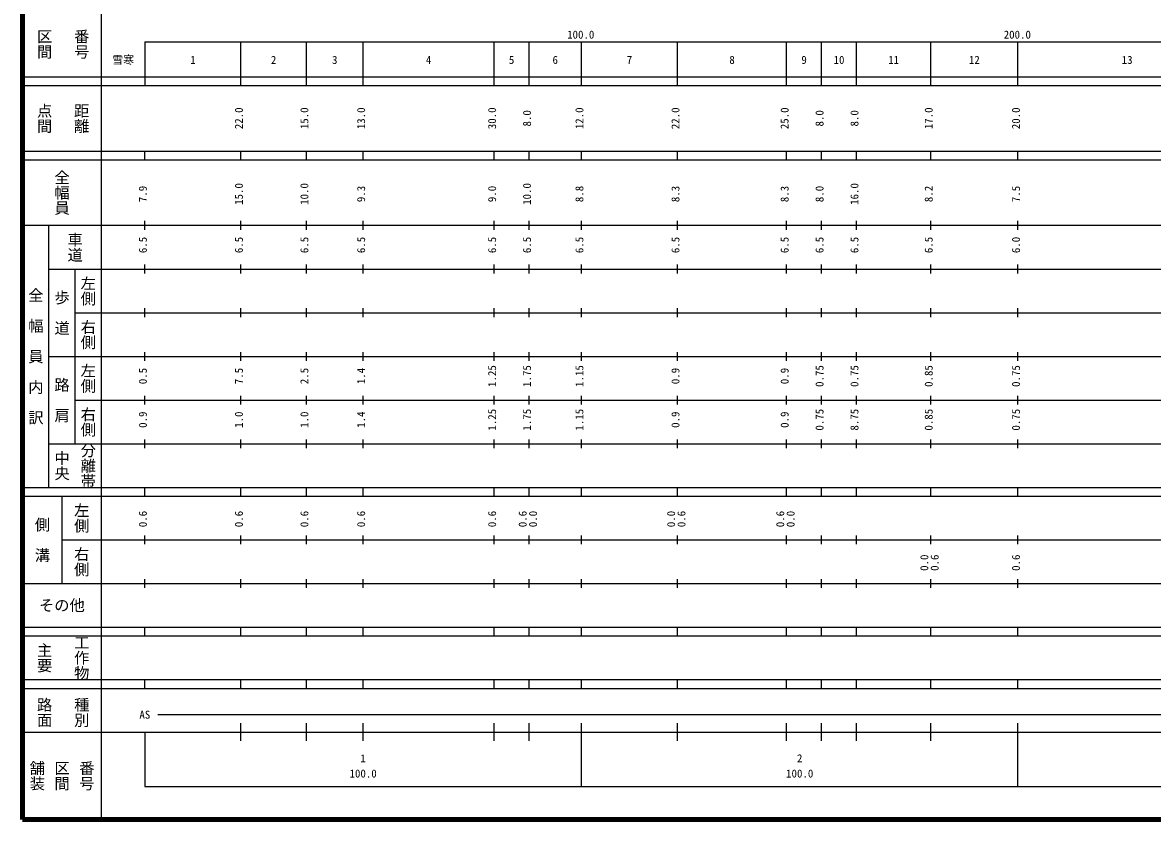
# Model space of a CAD drawing. Units: millimetres on the paper, enlarged 1000 times. Extents: x 40000 to 680000, y 20000 to 380000.
# Drawn here: x 40000 to 298786, y 20000 to 202409 of the extents above; entities that cross this region are included whole.
import ezdxf
from ezdxf.enums import TextEntityAlignment as Align

# ---------------------------------------------------------------- set-up
doc = ezdxf.new("R2010")
doc.units = ezdxf.units.MM
doc.header["$LTSCALE"] = 1000
doc.layers.add('M-TTL', color=2, linetype='Continuous', lineweight=140)
doc.layers.add('M-TTL-BAND', color=7, linetype='Continuous', lineweight=25)
doc.styles.add('@ＭＳ ゴシック', font='')
doc.styles.add('ＭＳ ゴシック', font='')
doc.styles.get('@ＭＳ ゴシック').set_extended_font_data('@MS Gothic')
doc.styles.get('ＭＳ ゴシック').set_extended_font_data('MS Gothic')

msp = doc.modelspace()

# ---------------------------------------------------------------- linework, layer by layer
at = {"layer": 'M-TTL'}
for p, q in [((40000, 380000), (40000, 20000)), ((40000, 20000), (680000, 20000))]:
    msp.add_line(p, q, dxfattribs=at)
at = {"layer": 'M-TTL-BAND'}
for p, q in [((58000, 370000), (58000, 20000)), ((68000, 198000), (579000, 198000)), ((68000, 198000), (68000, 188000)), ((90000, 188000), (90000, 198000)), ((105000, 188000), (105000, 198000)), ((118000, 188000), (118000, 198000)), ((148000, 188000), (148000, 198000)), ((156000, 188000), (156000, 198000)), ((168000, 188000), (168000, 198000)), ((190000, 188000), (190000, 198000)), ((215000, 188000), (215000, 198000)), ((223000, 188000), (223000, 198000)), ((231000, 188000), (231000, 198000)), ((248000, 188000), (248000, 198000)), ((268000, 188000), (268000, 198000)), ((40000, 190000), (579000, 190000)), ((40000, 188000), (579000, 188000)), ((40000, 173000), (579000, 173000)), ((40000, 171000), (579000, 171000)), ((68000, 171000), (68000, 173000)), ((90000, 171000), (90000, 173000)), ((105000, 171000), (105000, 173000)), ((118000, 171000), (118000, 173000)), ((148000, 171000), (148000, 173000)), ((156000, 171000), (156000, 173000)), ((168000, 171000), (168000, 173000)), ((190000, 171000), (190000, 173000)), ((215000, 171000), (215000, 173000)), ((223000, 171000), (223000, 173000)), ((231000, 171000), (231000, 173000)), ((248000, 171000), (248000, 173000)), ((268000, 171000), (268000, 173000)), ((40000, 156000), (579000, 156000)), ((46000, 96000), (46000, 156000)), ((68000, 155000), (68000, 157000)), ((90000, 155000), (90000, 157000)), ((105000, 155000), (105000, 157000)), ((118000, 155000), (118000, 157000)), ((148000, 155000), (148000, 157000)), ((156000, 155000), (156000, 157000)), ((168000, 155000), (168000, 157000)), ((190000, 155000), (190000, 157000)), ((215000, 155000), (215000, 157000)), ((223000, 155000), (223000, 157000)), ((231000, 155000), (231000, 157000)), ((248000, 155000), (248000, 157000)), ((268000, 155000), (268000, 157000)), ((46000, 146000), (579000, 146000)), ((52000, 146000), (52000, 106000)), ((68000, 145000), (68000, 147000)), ((90000, 145000), (90000, 147000)), ((105000, 145000), (105000, 147000)), ((118000, 145000), (118000, 147000)), ((148000, 145000), (148000, 147000)), ((156000, 145000), (156000, 147000)), ((168000, 145000), (168000, 147000)), ((190000, 145000), (190000, 147000)), ((215000, 145000), (215000, 147000)), ((223000, 145000), (223000, 147000)), ((231000, 145000), (231000, 147000)), ((248000, 145000), (248000, 147000)), ((268000, 145000), (268000, 147000)), ((52000, 136000), (579000, 136000)), ((68000, 135000), (68000, 137000)), ((90000, 135000), (90000, 137000)), ((105000, 135000), (105000, 137000)), ((118000, 135000), (118000, 137000)), ((148000, 135000), (148000, 137000)), ((156000, 135000), (156000, 137000)), ((168000, 135000), (168000, 137000)), ((190000, 135000), (190000, 137000)), ((215000, 135000), (215000, 137000)), ((223000, 135000), (223000, 137000)), ((231000, 135000), (231000, 137000)), ((248000, 135000), (248000, 137000)), ((268000, 135000), (268000, 137000)), ((68000, 125000), (68000, 127000)), ((90000, 125000), (90000, 127000)), ((105000, 125000), (105000, 127000)), ((118000, 125000), (118000, 127000)), ((148000, 125000), (148000, 127000)), ((156000, 125000), (156000, 127000)), ((168000, 125000), (168000, 127000)), ((190000, 125000), (190000, 127000)), ((215000, 125000), (215000, 127000)), ((223000, 125000), (223000, 127000)), ((231000, 125000), (231000, 127000)), ((248000, 125000), (248000, 127000)), ((268000, 125000), (268000, 127000)), ((46000, 126000), (579000, 126000)), ((68000, 115000), (68000, 117000)), ((90000, 115000), (90000, 117000)), ((105000, 115000), (105000, 117000)), ((118000, 115000), (118000, 117000)), ((148000, 115000), (148000, 117000)), ((156000, 115000), (156000, 117000)), ((168000, 115000), (168000, 117000)), ((190000, 115000), (190000, 117000)), ((215000, 115000), (215000, 117000)), ((223000, 115000), (223000, 117000)), ((231000, 115000), (231000, 117000)), ((248000, 115000), (248000, 117000)), ((268000, 115000), (268000, 117000)), ((52000, 116000), (579000, 116000)), ((68000, 105000), (68000, 107000)), ((90000, 105000), (90000, 107000)), ((105000, 105000), (105000, 107000)), ((118000, 105000), (118000, 107000)), ((148000, 105000), (148000, 107000)), ((156000, 105000), (156000, 107000)), ((168000, 105000), (168000, 107000)), ((190000, 105000), (190000, 107000)), ((215000, 105000), (215000, 107000)), ((223000, 105000), (223000, 107000)), ((231000, 105000), (231000, 107000)), ((248000, 105000), (248000, 107000)), ((268000, 105000), (268000, 107000)), ((46000, 106000), (579000, 106000)), ((40000, 96000), (579000, 96000)), ((68000, 94000), (68000, 96000)), ((90000, 94000), (90000, 96000)), ((105000, 94000), (105000, 96000)), ((118000, 94000), (118000, 96000)), ((148000, 94000), (148000, 96000)), ((156000, 94000), (156000, 96000)), ((168000, 94000), (168000, 96000)), ((190000, 94000), (190000, 96000)), ((215000, 94000), (215000, 96000)), ((223000, 94000), (223000, 96000)), ((231000, 94000), (231000, 96000)), ((248000, 94000), (248000, 96000)), ((268000, 94000), (268000, 96000)), ((40000, 94000), (579000, 94000)), ((49000, 94000), (49000, 74000)), ((49000, 84000), (579000, 84000)), ((68000, 83000), (68000, 85000)), ((90000, 83000), (90000, 85000)), ((105000, 83000), (105000, 85000)), ((118000, 83000), (118000, 85000)), ((148000, 83000), (148000, 85000)), ((156000, 83000), (156000, 85000)), ((168000, 83000), (168000, 85000)), ((190000, 83000), (190000, 85000)), ((215000, 83000), (215000, 85000)), ((223000, 83000), (223000, 85000)), ((231000, 83000), (231000, 85000)), ((248000, 83000), (248000, 85000)), ((268000, 83000), (268000, 85000)), ((40000, 74000), (579000, 74000)), ((68000, 73000), (68000, 75000)), ((90000, 73000), (90000, 75000)), ((105000, 73000), (105000, 75000)), ((118000, 73000), (118000, 75000)), ((148000, 73000), (148000, 75000)), ((156000, 73000), (156000, 75000)), ((168000, 73000), (168000, 75000)), ((190000, 73000), (190000, 75000)), ((215000, 73000), (215000, 75000)), ((223000, 73000), (223000, 75000)), ((231000, 73000), (231000, 75000)), ((248000, 73000), (248000, 75000)), ((268000, 73000), (268000, 75000)), ((40000, 64000), (579000, 64000)), ((68000, 62000), (68000, 64000)), ((90000, 62000), (90000, 64000)), ((105000, 62000), (105000, 64000)), ((118000, 62000), (118000, 64000)), ((148000, 62000), (148000, 64000)), ((156000, 62000), (156000, 64000)), ((168000, 62000), (168000, 64000)), ((190000, 62000), (190000, 64000)), ((215000, 62000), (215000, 64000)), ((223000, 62000), (223000, 64000)), ((231000, 62000), (231000, 64000)), ((248000, 62000), (248000, 64000)), ((268000, 62000), (268000, 64000)), ((40000, 62000), (579000, 62000)), ((40000, 52000), (579000, 52000)), ((68000, 50000), (68000, 52000)), ((90000, 50000), (90000, 52000)), ((105000, 50000), (105000, 52000)), ((118000, 50000), (118000, 52000)), ((148000, 50000), (148000, 52000)), ((156000, 50000), (156000, 52000)), ((168000, 50000), (168000, 52000)), ((190000, 50000), (190000, 52000)), ((215000, 50000), (215000, 52000)), ((223000, 50000), (223000, 52000)), ((231000, 50000), (231000, 52000)), ((248000, 50000), (248000, 52000)), ((268000, 50000), (268000, 52000)), ((40000, 50000), (579000, 50000)), ((71000, 44000), (565000, 44000)), ((90000, 38000), (90000, 42000)), ((105000, 38000), (105000, 42000)), ((118000, 38000), (118000, 42000)), ((148000, 38000), (148000, 42000)), ((156000, 38000), (156000, 42000)), ((168000, 27500), (168000, 42000)), ((190000, 38000), (190000, 42000)), ((215000, 38000), (215000, 42000)), ((223000, 38000), (223000, 42000)), ((231000, 38000), (231000, 42000)), ((248000, 38000), (248000, 42000)), ((268000, 27500), (268000, 42000)), ((40000, 40000), (579000, 40000)), ((68000, 40000), (68000, 27500)), ((68000, 27500), (579000, 27500))]:
    msp.add_line(p, q, dxfattribs=at)

# ---------------------------------------------------------------- texts
at = {"layer": 'M-TTL-BAND', "style": '@ＭＳ ゴシック'}
for s, p in [('区間', (45000, 197500)), ('番号', (53500, 197500)), ('点間', (45000, 180500)), ('距離', (53500, 180500)), ('全幅員', (49000, 163500)), ('車道', (52000, 151000)), ('左側', (55000, 141000)), ('全\u3000幅\u3000員\u3000内\u3000訳', (43000, 126000)), ('歩\u3000道', (49000, 136000)), ('右側', (55000, 131000)), ('左側', (55000, 121000)), ('路\u3000肩', (49000, 116000)), ('右側', (55000, 111000)), ('中央', (49000, 101000)), ('分離帯', (55000, 101000)), ('左側', (53500, 89000)), ('側\u3000溝', (44500, 84000)), ('右側', (53500, 79000)), ('主要', (45000, 57000)), ('工作物', (53500, 57000)), ('路面', (45000, 44500)), ('種別', (53500, 44500)), ('舗装', (43333, 30000)), ('区間', (49000, 30000)), ('番号', (54667, 30000))]:
    msp.add_text(s, height=2566, rotation=270, dxfattribs=at).set_placement(p, align=Align.MIDDLE_CENTER)
at = {"layer": 'M-TTL-BAND', "style": 'ＭＳ ゴシック'}
for s, p in [('100.0', (167844, 198195)), ('200.0', (267844, 198195)), ('雪寒', (63017, 192405)), ('1', (79000, 192405)), ('2', (97500, 192405)), ('3', (111500, 192405)), ('4', (133000, 192405)), ('5', (152000, 192405)), ('6', (162000, 192405)), ('7', (179000, 192405)), ('8', (202500, 192405)), ('9', (219000, 192405)), ('10', (227000, 192405)), ('11', (239500, 192405)), ('12', (258000, 192405)), ('13', (293000, 192405)), ('AS', (68000, 42500)), ('1', (118000, 32523)), ('2', (218000, 32523)), ('100.0', (118000, 29033)), ('100.0', (218000, 29033))]:
    msp.add_text(s, height=1833, dxfattribs=at).set_placement(p, align=Align.BOTTOM_CENTER)
for s, p in [('22.0', (91000, 180500)), ('15.0', (106000, 180500)), ('13.0', (119000, 180500)), ('30.0', (149000, 180500)), ('8.0', (157000, 180500)), ('12.0', (169000, 180500)), ('22.0', (191000, 180500)), ('25.0', (216000, 180500)), ('8.0', (224000, 180500)), ('8.0', (232000, 180500)), ('17.0', (249000, 180500)), ('20.0', (269000, 180500)), ('7.9', (69000, 163174)), ('15.0', (91000, 163174)), ('10.0', (106000, 163174)), ('9.3', (119000, 163174)), ('9.0', (149000, 163174)), ('10.0', (157000, 163174)), ('8.8', (169000, 163174)), ('8.3', (191000, 163174)), ('8.3', (216000, 163174)), ('8.0', (224000, 163174)), ('16.0', (232000, 163174)), ('8.2', (249000, 163174)), ('7.5', (269000, 163174)), ('6.5', (69000, 151500)), ('6.5', (91000, 151500)), ('6.5', (106000, 151500)), ('6.5', (119000, 151500)), ('6.5', (149000, 151500)), ('6.5', (157000, 151500)), ('6.5', (169000, 151500)), ('6.5', (191000, 151500)), ('6.5', (216000, 151500)), ('6.5', (224000, 151500)), ('6.5', (232000, 151500)), ('6.5', (249000, 151500)), ('6.0', (269000, 151500)), ('0.5', (69000, 121500)), ('7.5', (91000, 121500)), ('2.5', (106000, 121500)), ('1.4', (119000, 121500)), ('1.25', (149000, 121500)), ('1.75', (157000, 121500)), ('1.15', (169000, 121500)), ('0.9', (191000, 121500)), ('0.9', (216000, 121500)), ('0.75', (224000, 121500)), ('0.75', (232000, 121500)), ('0.85', (249000, 121500)), ('0.75', (269000, 121500)), ('0.9', (69000, 111500)), ('1.0', (91000, 111500)), ('1.0', (106000, 111500)), ('1.4', (119000, 111500)), ('1.25', (149000, 111500)), ('1.75', (157000, 111500)), ('1.15', (169000, 111500)), ('0.9', (191000, 111500)), ('0.9', (216000, 111500)), ('0.75', (224000, 111500)), ('8.75', (232000, 111500)), ('0.85', (249000, 111500)), ('0.75', (269000, 111500)), ('0.6', (69000, 88764)), ('0.6', (91000, 88764)), ('0.6', (106000, 88764)), ('0.6', (119000, 88764)), ('0.6', (149000, 88764)), ('0.6', (156000, 88764)), ('0.0', (158370, 88764)), ('0.0', (190000, 88764)), ('0.6', (192370, 88764)), ('0.6', (215000, 88764)), ('0.0', (217370, 88764)), ('0.0', (248000, 78764)), ('0.6', (250370, 78764)), ('0.6', (269000, 78764))]:
    msp.add_text(s, height=1833, rotation=90, dxfattribs=at).set_placement(p, align=Align.BOTTOM_CENTER)
msp.add_text('その他', height=2566, dxfattribs=at).set_placement((49000, 69000), align=Align.MIDDLE_CENTER)

doc.saveas('drawing.dxf')
